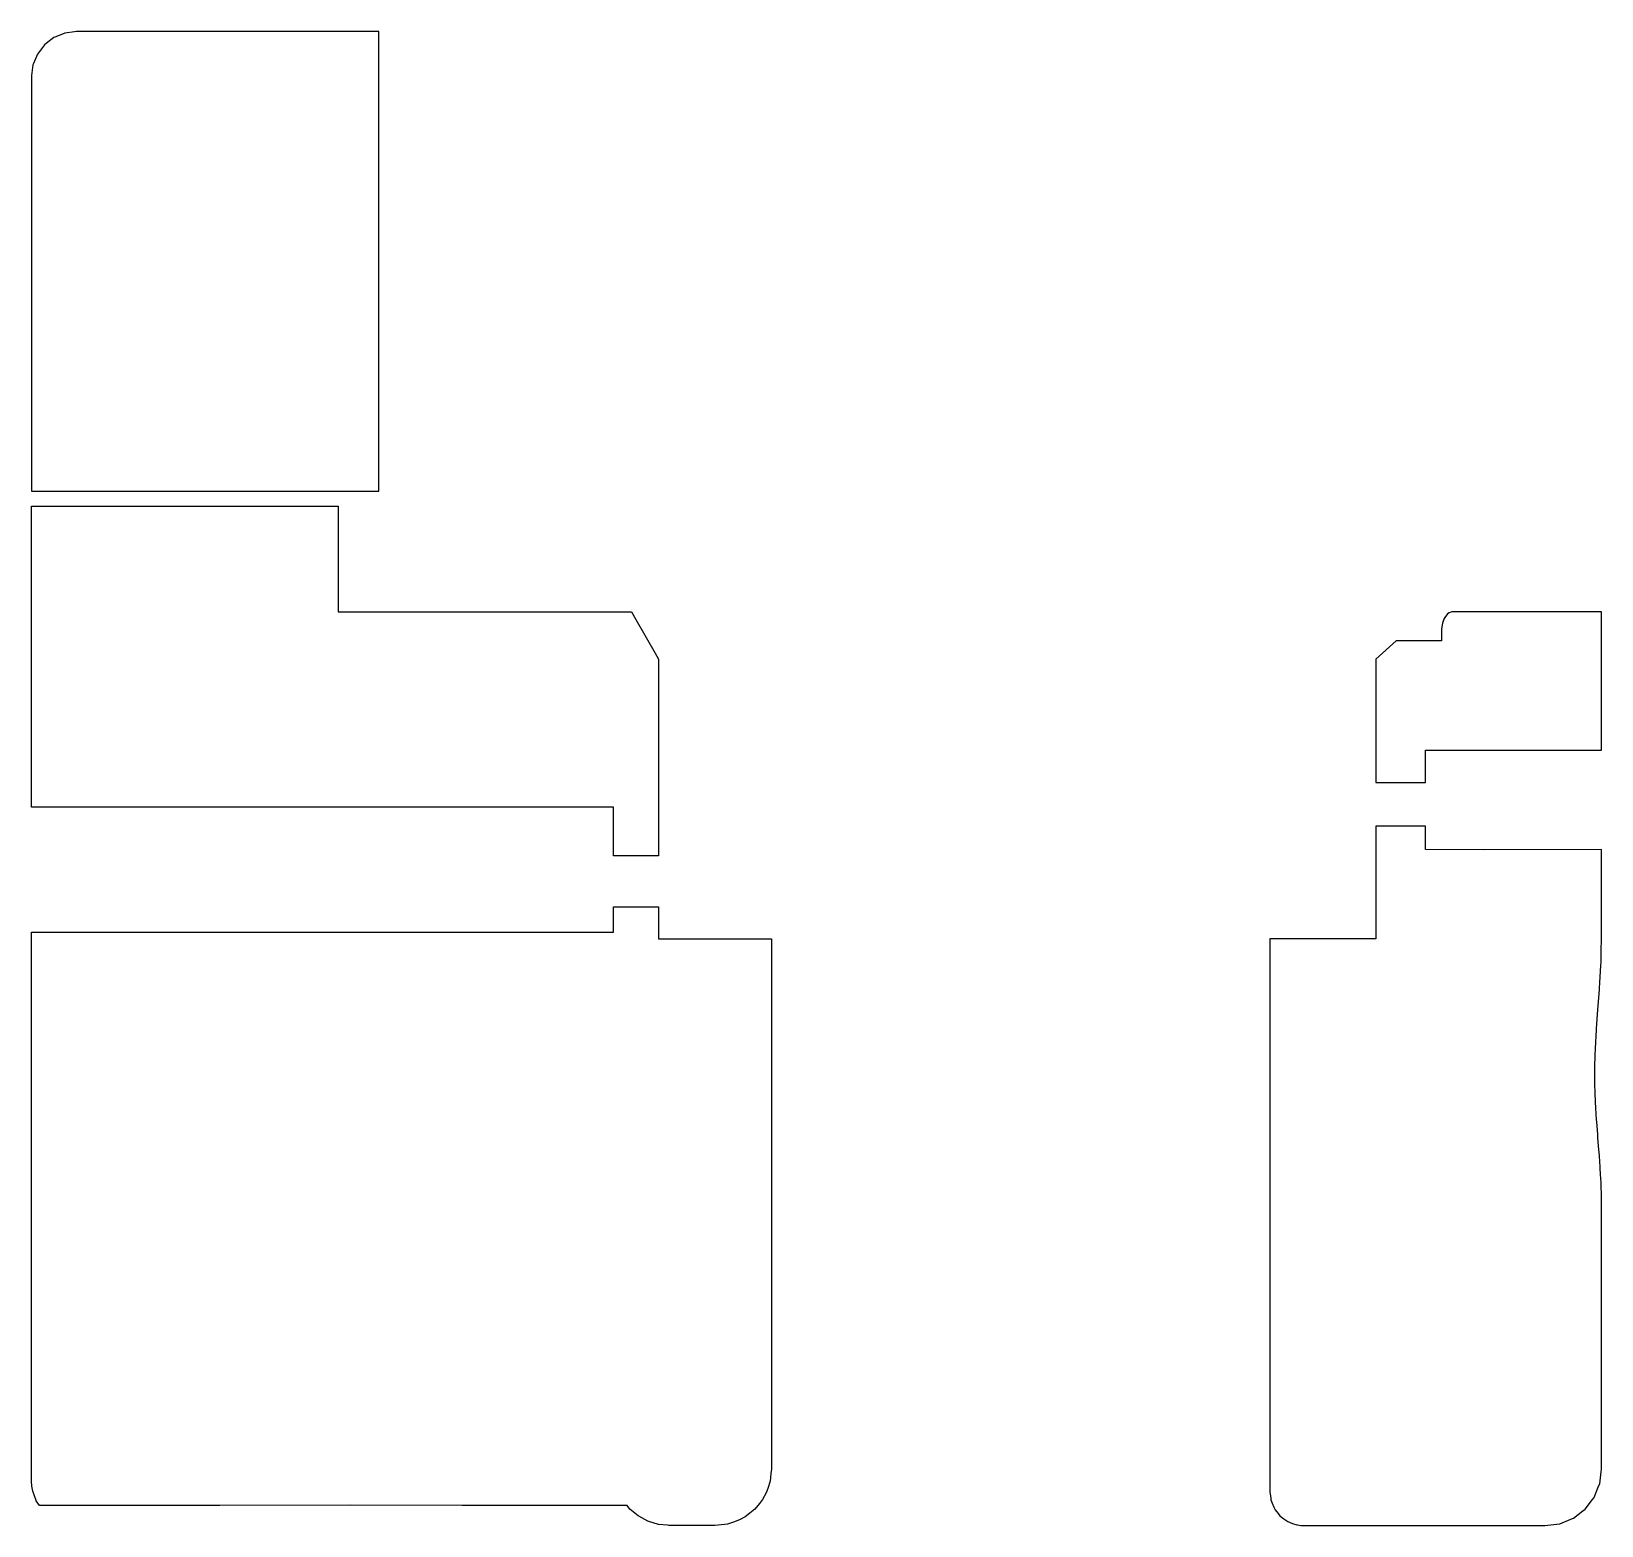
# Model space of a CAD drawing. Header units: metres. Extents: x 2.4 to 72, y -16 to 50.2.
import ezdxf

# ---------------------------------------------------------------- set-up
doc = ezdxf.new("R2010")
doc.units = ezdxf.units.M

msp = doc.modelspace()

# ---------------------------------------------------------------- linework, layer by layer
for p, q in [((3.882, 50.138), (3.479, 49.971)), ((4.315, 50.195), (3.882, 50.138)), ((4.4, 50.21), (4.315, 50.195)), ((5.376, 50.21), (4.4, 50.21)), ((13, 50.21), (5.376, 50.21)), ((13.134, 50.204), (13, 50.21)), ((13.71, 50.201), (13.134, 50.204)), ((13.798, 50.2), (13.71, 50.201)), ((15.57, 50.2), (13.798, 50.2)), ((15.896, 50.2), (15.57, 50.2)), ((15.985, 50.2), (15.896, 50.2)), ((17.667, 50.2), (15.985, 50.2)), ((17.74, 50.2), (17.667, 50.2)), ((17.774, 50.2), (17.74, 50.2)), ((17.791, 50.2), (17.774, 50.2)), ((17.8, 50.2), (17.791, 50.2)), ((17.8, 50.113), (17.8, 50.2)), ((17.8, 45.2), (17.8, 50.113)), ((2.986, 49.621), (2.712, 49.263)), ((3.049, 49.669), (2.986, 49.621)), ((3.4, 49.938), (3.049, 49.669)), ((3.479, 49.971), (3.4, 49.938)), ((2.468, 48.724), (2.407, 48.261)), ((2.492, 48.782), (2.468, 48.724)), ((2.668, 49.206), (2.492, 48.782)), ((2.712, 49.263), (2.668, 49.206)), ((2.407, 48.261), (2.4, 48.208)), ((2.4, 48.208), (2.4, 48.146)), ((2.4, 48.146), (2.4, 48.067)), ((2.4, 48.067), (2.4, 43.685)), ((17.8, 45.183), (17.8, 45.2)), ((17.8, 43.85), (17.8, 45.183)), ((17.8, 43.805), (17.8, 43.85)), ((2.4, 43.685), (2.4, 43.327)), ((2.4, 43.327), (2.4, 43.214)), ((2.4, 43.214), (2.4, 43.101)), ((17.8, 43.755), (17.8, 43.805)), ((17.8, 42.467), (17.8, 43.755)), ((2.4, 43.101), (2.4, 42.762)), ((2.4, 42.762), (2.4, 42.648)), ((2.4, 42.648), (2.4, 40.788)), ((17.8, 41.469), (17.8, 42.467)), ((17.8, 40.806), (17.8, 41.469)), ((2.4, 40.788), (2.4, 40.496)), ((2.4, 40.496), (2.4, 40.254)), ((17.8, 40.429), (17.8, 40.806)), ((17.8, 29.841), (17.8, 40.429)), ((2.4, 40.254), (2.4, 40.072)), ((2.4, 40.072), (2.4, 35.599)), ((2.4, 35.599), (2.4, 35.468)), ((2.4, 35.468), (2.4, 35.375)), ((2.4, 35.375), (2.4, 34.102)), ((2.4, 34.102), (2.4, 29.841)), ((2.4, 29.841), (4.874, 29.841)), ((4.874, 29.841), (16, 29.841)), ((16, 29.841), (16.988, 29.841)), ((16, 29.841), (16, 29.841)), ((16.988, 29.841), (17.8, 29.841)), ((2.4, 28.697), (2.4, 29.167)), ((2.4, 29.167), (14.621, 29.167)), ((2.4, 28.294), (2.4, 28.697)), ((14.621, 29.167), (16, 29.167)), ((16, 29.167), (16, 28.294)), ((2.4, 24.339), (2.4, 28.294)), ((16, 28.294), (16, 25.182)), ((16, 25.182), (16, 24.785)), ((16, 24.785), (16, 24.597)), ((16, 24.597), (16, 24.515)), ((16, 24.515), (16, 24.492)), ((16, 24.515), (16, 24.515)), ((16, 24.492), (19.228, 24.492)), ((19.228, 24.492), (20.581, 24.492)), ((20.581, 24.492), (29, 24.492)), ((29, 24.492), (29.198, 24.147)), ((65.138, 24.362), (65.082, 24.287)), ((65.175, 24.397), (65.138, 24.362)), ((65.245, 24.447), (65.175, 24.397)), ((65.283, 24.468), (65.245, 24.447)), ((65.361, 24.486), (65.283, 24.468)), ((65.4, 24.492), (65.361, 24.486)), ((69.416, 24.492), (65.4, 24.492)), ((72, 24.492), (69.416, 24.492)), ((72, 21.412), (72, 24.492)), ((2.4, 15.84), (2.4, 24.339)), ((29.198, 24.147), (30.053, 22.656)), ((64.907, 23.741), (64.9, 23.62)), ((64.912, 23.808), (64.907, 23.741)), ((64.93, 23.914), (64.912, 23.808)), ((64.95, 23.995), (64.93, 23.914)), ((64.977, 24.083), (64.95, 23.995)), ((65.014, 24.167), (64.977, 24.083)), ((65.046, 24.237), (65.014, 24.167)), ((65.014, 24.167), (65.014, 24.167)), ((65.082, 24.287), (65.046, 24.237)), ((62.888, 23.2), (62, 22.4)), ((63.099, 23.2), (62.888, 23.2)), ((64.793, 23.2), (63.099, 23.2)), ((64.9, 23.2), (64.793, 23.2)), ((64.9, 23.62), (64.9, 23.2)), ((30.053, 22.656), (30.2, 22.4)), ((30.2, 22.4), (30.2, 16.205)), ((62, 22.4), (62, 22.4)), ((62, 22.4), (62, 22.399)), ((62, 22.399), (62, 22.399)), ((62, 22.399), (62, 16.926)), ((72, 18.96), (72, 21.412)), ((72, 18.355), (72, 18.96)), ((64.2, 17.321), (64.2, 18.355)), ((64.2, 18.355), (69.844, 18.355)), ((69.844, 18.355), (72, 18.355)), ((62, 16.926), (62.984, 16.926)), ((62.984, 16.926), (64.2, 16.926)), ((64.2, 16.926), (64.2, 17.321)), ((30.2, 16.205), (30.2, 13.991)), ((9.92, 15.84), (2.4, 15.84)), ((18.701, 15.84), (9.92, 15.84)), ((28.2, 15.84), (18.701, 15.84)), ((28.2, 14.256), (28.2, 15.84)), ((62.943, 14.99), (62, 14.99)), ((62, 14.99), (62, 14.725)), ((62, 14.725), (62, 10)), ((64.2, 14.99), (62.943, 14.99)), ((64.2, 14.419), (64.2, 14.99)), ((28.2, 13.991), (28.2, 14.256)), ((28.2, 13.681), (28.2, 13.991)), ((30.2, 13.991), (30.2, 13.681)), ((64.2, 13.952), (64.2, 14.419)), ((66.819, 13.947), (64.2, 13.952)), ((72, 13.956), (66.819, 13.947)), ((72, 12.979), (72, 13.956)), ((29.794, 13.681), (28.2, 13.681)), ((30.2, 13.681), (29.794, 13.681)), ((72, 10.403), (72, 12.979)), ((28.2, 10.938), (28.2, 11.419)), ((28.2, 11.419), (29.074, 11.419)), ((29.074, 11.419), (30.2, 11.419)), ((30.2, 11.419), (30.2, 11.365)), ((30.2, 11.365), (30.2, 11.325)), ((30.2, 11.325), (30.2, 10)), ((28.2, 10.3), (28.2, 10.938)), ((2.4, 9.201), (2.4, 10.3)), ((2.4, 10.3), (7.389, 10.3)), ((7.389, 10.3), (28.2, 10.3)), ((30.2, 10), (30.654, 10)), ((30.654, 10), (35.2, 10)), ((35.2, 10), (35.2, 9.637)), ((59.272, 10), (57.3, 10)), ((57.3, 10), (57.3, 9.376)), ((62, 10), (59.272, 10)), ((71.987, 9.469), (72, 10.007)), ((72, 10.17), (72, 10.403)), ((72, 10.007), (72, 10.17)), ((2.4, -10.204), (2.4, 9.201)), ((35.2, 9.637), (35.2, 7.505)), ((57.3, 9.376), (57.3, 8.956)), ((71.976, 8.971), (71.987, 9.469)), ((57.3, 8.956), (57.3, 8.414)), ((57.3, 8.414), (57.3, 7.771)), ((71.921, 8.062), (71.966, 8.822)), ((71.966, 8.822), (71.976, 8.971)), ((57.3, 7.771), (57.3, 7.087)), ((71.832, 6.865), (71.902, 7.736)), ((71.902, 7.736), (71.906, 7.805)), ((71.906, 7.805), (71.921, 8.062)), ((35.2, 7.505), (35.2, 6.847)), ((57.3, 7.087), (57.3, 6.454)), ((35.2, 6.847), (35.2, 6.065)), ((57.3, 6.454), (57.3, 5.965)), ((71.78, 6.009), (71.832, 6.865)), ((35.2, 6.065), (35.2, 5.211)), ((57.3, 5.965), (57.3, -6.434)), ((71.728, 5.142), (71.777, 5.965)), ((71.777, 5.965), (71.778, 5.982)), ((71.778, 5.982), (71.78, 6.009)), ((35.2, 5.211), (35.2, 4.381)), ((71.72, 4.844), (71.728, 5.142)), ((35.2, 4.381), (35.2, 3.698)), ((71.705, 4.332), (71.72, 4.844)), ((71.706, 3.951), (71.705, 4.332)), ((35.2, 3.698), (35.2, -8.457)), ((71.707, 3.543), (71.706, 3.951)), ((71.718, 3.192), (71.707, 3.543)), ((71.731, 2.763), (71.718, 3.192)), ((71.747, 2.518), (71.731, 2.763)), ((71.778, 1.984), (71.747, 2.518)), ((71.786, 1.9), (71.778, 1.984)), ((71.805, 1.681), (71.786, 1.9)), ((71.826, 1.339), (71.805, 1.681)), ((71.835, 1.196), (71.826, 1.339)), ((71.866, 0.815), (71.835, 1.196)), ((71.9, 0.39), (71.866, 0.815)), ((71.909, 0.306), (71.9, 0.39)), ((71.92, 0.19), (71.909, 0.306)), ((71.941, -0.162), (71.92, 0.19)), ((71.957, -0.445), (71.941, -0.162)), ((71.969, -0.619), (71.957, -0.445)), ((71.981, -0.802), (71.969, -0.619)), ((71.998, -1.51), (71.981, -0.802)), ((71.999, -1.571), (71.998, -1.51)), ((72, -1.604), (71.999, -1.571)), ((72, -3.563), (72, -1.604)), ((72, -6.572), (72, -3.563)), ((57.3, -6.434), (57.3, -7.358)), ((72, -8.513), (72, -6.572)), ((72, -6.572), (72, -6.572)), ((57.3, -7.358), (57.3, -8.33)), ((57.3, -8.33), (57.3, -9.237)), ((35.2, -8.457), (35.2, -9.132)), ((72, -9.347), (72, -8.513)), ((35.2, -9.132), (35.2, -9.901)), ((35.2, -9.132), (35.2, -9.132)), ((57.3, -9.237), (57.3, -10.016)), ((72, -10.251), (72, -9.347)), ((2.4, -10.456), (2.4, -10.204)), ((35.2, -9.901), (35.2, -10.658)), ((57.3, -10.016), (57.3, -10.646)), ((72, -10.902), (72, -10.251)), ((2.4, -12.189), (2.4, -10.456)), ((35.2, -10.658), (35.2, -11.325)), ((57.3, -10.646), (57.3, -11.135)), ((57.3, -11.135), (57.3, -11.502)), ((72, -11.279), (72, -10.902)), ((35.2, -11.325), (35.2, -11.867)), ((57.3, -11.502), (57.3, -11.768)), ((57.3, -11.768), (57.3, -12.026)), ((72, -11.607), (72, -11.279)), ((72, -11.859), (72, -11.607)), ((2.4, -13.28), (2.4, -12.189)), ((35.2, -11.867), (35.2, -12.281)), ((35.2, -12.281), (35.2, -12.581)), ((57.3, -12.026), (57.3, -12.219)), ((57.3, -12.219), (57.3, -12.451)), ((57.3, -12.451), (57.3, -14.177)), ((72, -12.046), (72, -11.859)), ((72, -12.244), (72, -12.046)), ((72, -12.28), (72, -12.244)), ((72, -13.5), (72, -12.28)), ((35.2, -12.581), (35.2, -12.786)), ((35.2, -12.786), (35.2, -12.917)), ((35.2, -12.917), (35.2, -12.991)), ((35.2, -12.991), (35.2, -13.5)), ((2.4, -13.294), (2.4, -13.28)), ((2.4, -13.801), (2.4, -13.294)), ((2.4, -13.999), (2.4, -13.801)), ((35.166, -13.867), (35.141, -14.037)), ((35.174, -13.696), (35.166, -13.867)), ((35.189, -13.584), (35.174, -13.696)), ((35.199, -13.522), (35.189, -13.584)), ((35.2, -13.5), (35.199, -13.522)), ((71.915, -14.147), (71.985, -13.618)), ((71.985, -13.618), (72, -13.5)), ((2.4, -14), (2.4, -13.999)), ((2.402, -14.013), (2.4, -14)), ((2.403, -14.026), (2.402, -14.013)), ((2.417, -14.249), (2.403, -14.026)), ((2.457, -14.47), (2.417, -14.249)), ((2.61, -14.89), (2.457, -14.47)), ((34.963, -14.551), (34.808, -14.842)), ((35.043, -14.357), (34.963, -14.551)), ((35.141, -14.037), (35.043, -14.357)), ((57.3, -14.177), (57.3, -14.207)), ((57.3, -14.207), (57.3, -14.5)), ((57.3, -14.5), (57.332, -14.79)), ((71.665, -14.75), (71.869, -14.257)), ((71.869, -14.257), (71.915, -14.147)), ((2.613, -14.898), (2.61, -14.89)), ((2.753, -15.116), (2.613, -14.898)), ((10.754, -15.113), (2.753, -15.116)), ((16.55, -15.102), (10.754, -15.113)), ((21.491, -15.113), (16.55, -15.102)), ((28.805, -15.113), (21.491, -15.113)), ((28.932, -15.268), (28.805, -15.113)), ((29.293, -15.564), (28.932, -15.268)), ((34.468, -15.268), (34.238, -15.456)), ((34.673, -15.018), (34.468, -15.268)), ((34.808, -14.842), (34.673, -15.018)), ((57.332, -14.79), (57.343, -14.855)), ((57.343, -14.855), (57.392, -15.003)), ((57.392, -15.003), (57.468, -15.185)), ((57.468, -15.185), (57.538, -15.307)), ((57.538, -15.307), (57.663, -15.47)), ((71.174, -15.34), (71.268, -15.268)), ((71.268, -15.268), (71.593, -14.844)), ((71.593, -14.844), (71.665, -14.75)), ((29.318, -15.583), (29.293, -15.564)), ((29.718, -15.797), (29.318, -15.583)), ((29.77, -15.819), (29.718, -15.797)), ((30.193, -15.947), (29.77, -15.819)), ((30.598, -15.987), (30.193, -15.947)), ((30.661, -15.996), (30.598, -15.987)), ((30.7, -16), (30.661, -15.996)), ((32.347, -16), (30.7, -16)), ((32.7, -16), (32.347, -16)), ((33.117, -15.959), (32.7, -16)), ((33.26, -15.935), (33.117, -15.959)), ((33.526, -15.854), (33.26, -15.935)), ((33.781, -15.748), (33.526, -15.854)), ((34.034, -15.613), (33.781, -15.748)), ((34.238, -15.456), (34.034, -15.613)), ((57.663, -15.47), (57.743, -15.564)), ((57.743, -15.564), (57.912, -15.694)), ((57.912, -15.694), (58.095, -15.823)), ((58.095, -15.823), (58.306, -15.91)), ((58.306, -15.91), (58.49, -15.964)), ((58.49, -15.964), (58.515, -15.967)), ((58.515, -15.967), (58.596, -15.981)), ((58.596, -15.981), (58.667, -15.994)), ((58.667, -15.994), (58.677, -15.995)), ((58.677, -15.995), (58.686, -15.996)), ((58.686, -15.996), (58.738, -15.999)), ((58.738, -15.999), (58.748, -15.999)), ((58.748, -15.999), (58.8, -16)), ((58.8, -16), (68.6, -16)), ((68.6, -16), (69.5, -16)), ((69.5, -16), (69.618, -15.985)), ((69.618, -15.985), (70.147, -15.915)), ((70.147, -15.915), (70.64, -15.71)), ((70.64, -15.71), (70.75, -15.665)), ((70.75, -15.665), (71.174, -15.34))]:
    msp.add_line(p, q)

doc.saveas('drawing.dxf')
